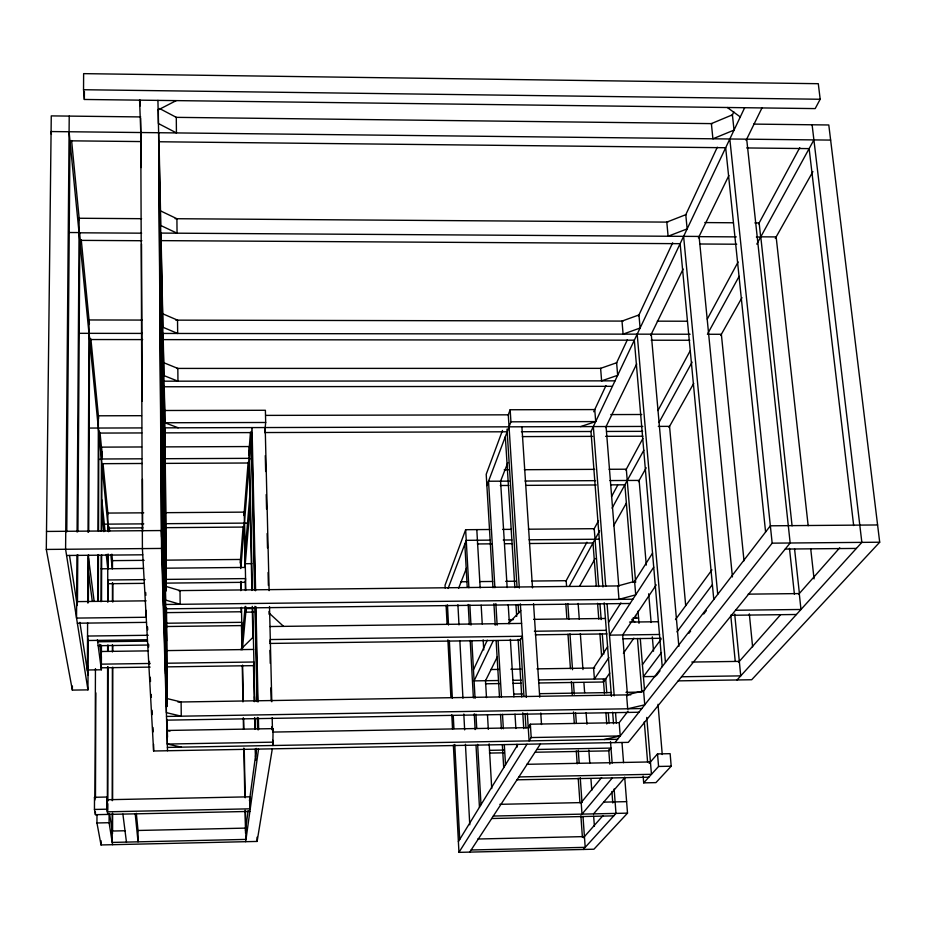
<?xml version="1.0" encoding="UTF-8"?>
<svg xmlns="http://www.w3.org/2000/svg" width="926" height="926" viewBox="0 0 926 926"><rect width="100%" height="100%" fill="white"/><g stroke="black" fill="none" stroke-linecap="round" stroke-linejoin="round"><path stroke-width="1.39" d="M112.59 844.697L109.094 822.705L109.106 813.503M112.254 813.711L112.22 842.417L245.992 839.407L245.448 810.794M112.266 800.712L112.382 667.843M112.393 651.962L112.405 644.739M112.44 601.414L112.451 582.639M112.463 568.483L112.474 560.635L144.132 560.346M112.602 830.472L112.625 813.132M112.625 800.122L112.74 667.125M112.752 651.221L112.752 645.434M112.787 602.074L112.81 583.276M150.162 667.114L101.374 667.808L100.946 644.855M101.05 601.726L101.177 555.716M101.247 531.269L101.432 459.389L98.573 459.4M87.461 665.69L88.12 669.973L101.362 669.787L101.374 666.986M101.385 663.606L101.397 656.603M101.409 652.853L101.432 645.653M101.547 600.974L101.663 554.859M101.721 530.355L101.895 464.065M101.872 458.428L101.895 451.865M272.302 748.833L257.104 841.433L101.027 844.952L101.038 840.704M107.775 814.417L106.941 809.197L106.965 797.031L94.498 797.286L94.452 809.451L95.424 814.683L249.881 811.419M107.601 666.975L107.347 811.824L250.24 808.815L249.997 796.811L107.37 799.728M107.624 651.105L107.636 645.329M107.705 602.05L107.775 554.431M107.821 531.35L107.844 513.073L143.738 512.83M107.763 810.412L107.798 803.722M107.798 800.944L108.006 666.697M108.029 650.816L108.041 645.04M108.111 601.738L108.122 580.915M108.157 568.529L108.18 554.095M108.215 531.003L108.226 523.989M140.717 116.931L51.266 115.889L46.3 549.431L72.355 690.101L87.958 689.87L88.19 640.271M88.375 602.687L88.595 554.975M88.699 531.837L89.614 336.879M94.996 797.089L95.447 668.595M95.424 814.683L95.424 812.009M95.471 798.305L95.841 692.868M101.027 844.952L96.952 822.971L96.975 815.065M97.786 601.252L97.936 555.056M98.017 530.517L98.376 415.797L141.528 415.693M98.318 600.847L98.457 554.57M98.538 531.42L98.851 430.37M83.537 89.729L83.629 73.64L818.295 83.699L820.181 99.256L815.193 108.597L84.347 99.464L83.537 89.729L820.181 99.256M84.347 99.464L84.393 91.477M87.38 670.737L87.6 622.642M87.704 602.965L87.924 555.392M88.039 532.311L89.046 319.956L142.361 320.072M72.355 690.101L72.378 686.039M76.927 555.16L76.545 618.082L146.215 617.26L146.181 610.419M77.078 532.022L79.15 218.258L141.585 218.686M77.471 602.363L77.772 554.743M77.923 531.651L79.856 233.144M69.218 116.097L65.596 549.257L87.958 689.87M66.776 531.871L69.982 140.821L141.111 141.574L141.215 167.548M240.251 562.996L243.063 527.01M243.955 515.493L248.122 462.236M248.677 455.048L250.483 432.014M244.939 567.453L244.429 523.109M240.91 567.603L252.046 427.58L255.611 590.776M245.043 552.579L249.87 494.854M250.124 506.742L245.274 563.702L251.826 563.645M242.091 640.005L245.112 606.518M242.427 649.242L246.166 608.602L252.763 608.532M264.732 432.546L265.681 422.488L265.392 410.276L164.759 410.496L164.851 422.754L178.232 427.8M269.952 642.146L270.299 639.542L522.414 636.266L520.4 640.132L269.779 643.443M245.459 830.437L248.145 810.644M249.476 800.747L256.537 748.439M245.679 841.688L258.539 749.088M272.707 730.927L273.077 728.635L167.212 730.464L170.014 731.1M273.077 728.635L272.846 745.511L272.719 740.14M489.704 529.51L465.651 529.707L445.047 585.22L445.198 588.056M502.482 430.451L486.208 474.297L492.979 587.767M580.567 426.62L595.696 421.585L594.758 409.57L510.157 409.755L508.281 414.825L519.336 588.022M448.091 588.461L466.241 540.333L490.329 540.124M486.879 485.594L510.932 421.816L510.157 409.755M458.567 588.357L466.426 568.309M500.445 481.485L507.83 462.664M593.74 411.757L605.974 385.563M616.369 363.293L627.388 339.726M638.396 316.148L672.646 242.809M685.495 215.307L717.303 147.211M731.98 115.773L733.809 111.849M473.464 669.776L487.296 640.202M602.976 586.968L590.985 431.504L744.666 107.717M493.326 640.549L474.089 680.888L498.396 680.517M605.569 427.569L636.718 363.906M650.712 335.316L683.133 269.049M698.401 237.866L728.912 175.5M746.078 140.416L761.982 107.925M485.513 680.714L497.424 656.684M565.774 581.435L586.945 542.196M593.763 529.545L598.543 520.69M611.519 496.637L617.654 485.247M625.849 470.061L642.91 438.426M657.946 410.554L690.148 350.861M707.279 319.111L738.115 261.954M758.66 223.849L799.775 147.651M569.259 586.274L599.643 530.841M612.074 508.166L643.836 450.21M659.023 422.499L692.104 362.124M707.985 333.152L739.145 276.318M756.785 244.128L813.908 139.907M579.618 586.17L595.21 558.459M613.637 525.725L626.393 503.05M638.442 481.647L646.232 467.792M668.919 427.488L693.736 383.364M720.694 335.467L741.969 297.651M775.317 238.41L812.901 171.599M458.393 841.595L517.889 744.527M528.248 727.628L530.343 724.201L619.193 722.674L620.223 735.95L604.192 739.538M624.691 777.134L627.515 813.144L593.936 849.211L458.949 852.36L527.01 744.203M530.343 724.201L531.2 737.547L529.093 740.893L527.322 713.24M608.521 622.341L620.871 602.93M633.997 582.304L652.529 553.192M653.721 567.14L609.505 635.132L659.567 634.484M469.748 852.105L540.425 743.96M607.63 646.73L593.589 668.028L594.411 679.071L608.88 657.564M622.677 634.958L656.233 584.885M609.725 673.086L603.567 681.999L538.735 682.983M623.395 653.293L633.847 638.164M642.424 664.648L661.071 639.218M675.494 619.575L711.955 569.872M661.477 652.541L643.408 676.651L655.666 676.466M676.975 631.879L712.256 584.804M619.239 722.604L628.025 711.156M642.968 691.71L770.351 525.806L877.593 524.961M656.534 675.332L660.03 670.783M688.875 633.303L690.622 631.034M703.725 613.996L706.341 610.593M614.98 742.606L772.168 543.157L729.815 138.981M601.611 777.562L581.181 802.611L582.003 814.128L612.317 777.921M593.554 813.885L624.737 777.666M583.449 837.717L603 815.586M649.195 763.348L657.529 753.914L670.135 753.671L671.2 766.207L655.932 782.62L643.697 782.864L643.142 776.092M738.508 662.31L780.525 614.771M798.675 594.249L839.743 547.787M583.276 849.466L615.987 813.398L614.123 788.975M643.697 782.864L658.571 766.462L671.2 766.207M737.038 679.962L861.851 542.381L812.102 124.778M753.614 124.096L828.793 124.975L879.7 542.219L751.692 679.742L678.226 680.865M508.328 623.58L520.782 610.628M240.54 649.612L253.377 636.926M158.138 109.928L176.241 100.61M471.137 849.987L585.197 847.336L582.998 816.454M96.952 822.971L109.094 822.705M493.315 816.049L627.515 813.144M491.706 818.515L613.753 815.864M112.231 831.039L125.149 830.749M136.319 813.283L138.02 830.472L245.772 828.11M477.758 839.014L584.433 836.595M518.873 776.926L651.453 774.31L646.765 717.418M516.986 779.808L648.837 777.192M94.452 809.451L106.941 809.197M499.843 804.324L581.979 802.587M603.59 802.136L626.613 801.65M167.201 719.467L167.317 744.053L273.401 742.154M531.2 737.547L620.223 735.95M167.409 747.409L617.596 739.295M140.717 118.343L142.407 548.597L153.612 750.998L628.279 742.363L790.167 542.995L746.692 139.166M489.53 750.338L503.987 750.072M537.242 749.458L610.998 748.092L608.81 750.87L535.436 752.225M489.391 753.081L503.779 752.815M526.732 764.309L650.434 761.936M166.495 716.435L641.811 708.552M166.611 720.15L638.917 712.244M272.765 732.072L529.892 727.593M490.664 669.533L499.334 669.405M510.897 669.232L521.014 669.093M536.918 668.861L594.747 668.016M681.548 676.767L740.742 675.876L734.7 614.031M512.703 680.309L521.292 680.17M538.457 679.915L605.708 678.897M485.421 683.793L499.832 683.573M512.796 683.376L521.442 683.249M513.745 694.095L522.38 693.956M539.65 693.678L611.588 692.544M625.976 692.324L641.799 692.069M177.954 702.035L630.814 694.836M534.371 631.243L606.414 630.328M147.06 639.739L88.19 640.503L87.542 636.046L148.253 635.271M535.309 634.831L606.97 633.905M97.658 641.787L147.188 641.139M98.179 645.7L148.704 645.04M622.909 638.79L660.99 638.28M148.473 650.862L100.922 651.499L101.397 655.203M165.754 650.619L253.643 649.439M100.888 664.162L149.966 663.467M165.847 663.247L253.909 662.009L253.504 665.644L165.951 666.882M691.78 662.055L739.33 661.384M76.65 601.611L146.134 600.835M748.185 594.145L799.265 593.578L800.978 609.482L735.557 610.257M165.65 604.47L632.875 599.203M165.766 608.833L630.085 603.497M165.511 612.642L241.547 611.762M253.712 612.074L245.841 612.167L245.726 606.403M77.356 623.21L146.493 622.365M731.471 615.281L796.429 614.494M165.592 623.244L241.755 622.318L241.478 625.594L166.275 626.52M509.138 619.656L513.455 619.598M533.596 619.355L605.5 618.475M632.828 618.14L638.581 618.07M269.987 626.532L521.593 623.418M629.53 622.087L658.479 621.728M101.108 568.807L143.576 568.402M165.071 568.194L245.332 567.43M145.058 579.618L107.717 579.989L108.122 583.716L144.201 583.345M165.152 579.41L245.564 578.6L245.24 582.304L165.858 583.125M460.998 581.783L466.762 581.725M479.726 581.586L492.69 581.459M505.665 581.32L515.747 581.215M531.593 581.053L566.18 580.695L566.585 586.355M178.533 590.614L618.788 585.926M46.508 531.443L161.402 530.552L166.53 706.943M502.587 529.417L511.175 529.348M528.364 529.209L594.226 528.688L598.659 586.609M503.246 540.02L511.846 539.951M529.059 539.8L599.18 539.21M477.399 543.956L491.856 543.84M504.855 543.724L512.078 543.666M529.417 543.516L592.999 542.972L596.275 586.065M46.3 549.431L161.529 548.435L167.513 750.743M772.168 543.157L879.7 542.219M66.579 555.473L142.754 554.801M785.248 549.06L856.376 548.423M165.708 560.149L240.529 559.454L240.702 568.552M165.268 512.68L244.221 512.124L245.795 590.082M103.874 524.162L143.785 523.861M165.349 523.699L248.33 523.086M108.226 528.109L142.917 527.843M164.608 527.681L244.128 527.068M141.678 458.81L101.397 458.995L101.432 447.131L141.643 446.969M164.701 458.717L249.592 458.335L249.349 446.552L164.62 446.888M252.381 458.717L249.569 458.729L252.37 590.186M101.86 463.683L142.315 463.486M165.43 463.382L249.221 463L248.978 451.275M504.184 469.818L508.49 469.795M524.301 469.714L594.7 469.355M609.077 469.285L626.312 469.204L635.641 582.431M509.207 481.126L488.523 481.242L494.901 587.721M525.042 481.045L595.58 480.652M609.968 480.571L639.137 480.409L646.279 565.08M500.306 485.513L508.895 485.467M526.072 485.363L596.24 484.969M610.558 484.877L624.876 484.796L632.875 582.466M88.977 428.067L141.574 427.916M642.771 426.435L164.955 427.847L166.217 590.985M658.293 426.388L669.556 426.354L685.691 605.592M98.839 433.079L141.828 432.94M157.929 100.39L165.071 432.87L251.698 432.592M264.686 432.546L507.251 431.782M521.396 431.736L590.985 431.504M606.553 431.458L642.644 431.342M522.345 436.609L592.675 436.366M605.592 436.331L642.91 436.204M265.97 415.392L508.629 414.825M610.755 414.582L641.753 414.501M164.851 422.754L265.681 422.488M510.932 421.816L595.696 421.585M176.843 368.421L601.02 368.351M163.96 381.188L615.026 380.852M164.076 386.767L612.433 386.316M175.813 320.141L623.082 321.09M657.298 321.16L687.451 321.229M79.543 333.325L142.407 333.418M690.113 334.24L162.93 333.441L165.441 669.614M707.383 334.263L721.366 334.286L744.006 560.809M89.602 339.541L142.673 339.599M651.175 340.212L689.789 340.259M175.118 218.71L667.82 222.113M704.767 222.576L733.392 222.772M754.852 222.923L759.146 222.958L760.674 237.033L756.368 237.01M69.462 232.519L79.034 232.576M79.057 232.796L141.643 233.178M698.991 236.651L736.286 236.882M79.81 240.366L141.875 240.725M699.686 244.001L736.726 244.221M746.669 147.952L809.127 148.611L853.668 525.54M175.871 117.347L712.325 123.621M830.634 140.092L51.08 131.55L51.416 134.42M167.317 744.053L181.38 747.166M159.515 108.492L176.287 117.347L176.438 132.916L158.427 123.54L158.323 109.291M727.315 107.497L740.279 116.942M631.752 619.332L634.785 622.017M269.674 613.591L283.564 626.37M94.498 797.286L94.973 799.96M69.496 555.473L77.263 605.535M79.867 622.341L88.028 674.973M106.965 797.031L107.59 801.048M109.546 813.676L112.602 833.365M88.514 572.65L92.287 601.217M97.392 639.785L101.362 669.787M88.572 558.309L94.151 601.298M99.73 644.288L101.397 657.182M122.892 814.104L126.457 842.093M808.167 525.725L776.15 236.917L760.778 236.825L792.077 525.852M810.713 548.713L814.058 578.889M794.566 548.863L799.393 593.439M789.473 548.331L794.404 594.249M765.594 531.987L725.671 147.732L158.821 141.759L161.587 536.883M101.779 511.742L103.862 531.686M106.258 554.489L107.752 568.738M101.802 499.751L105.008 530.748M107.485 554.709L107.775 557.533M135.219 813.838L138.055 841.838L138.02 830.472M749.319 613.857L752.606 646.834M732.42 576.921L699.095 236.443L160.777 233.086L163.439 600.488M71.591 140.532L79.289 219.612M81.245 239.741L89.417 323.718M90.898 338.939L98.631 418.344M99.996 432.361L102.358 456.715M103.064 463.88L107.937 514.034M109.199 526.929L109.615 531.235M111.849 554.165L112.544 561.33M69.08 131.747L108.573 531.721M110.831 554.593L112.243 568.888M730.753 615.177L735.221 661.233M683.608 236.35L717.719 594.342M713.784 599.481L680.135 243.677L160.939 240.633L163.589 605.72M651.267 334.182L678.862 646.394M637.192 334.159L665.435 662.437M662.229 666.616L634.322 340.189L163.069 339.622L165.569 673.85M648.698 593.786L651.117 622.492M652.321 636.845L653.536 651.198M658.016 704.292L662.252 754.528M657.529 753.914L658.571 766.462M638.014 611.16L639.009 623.325M640.26 638.442L644.519 690.136M635.583 615.501L635.826 618.383M637.47 638.489L641.822 691.629M644.299 721.794L647.598 762.017M606.067 426.539L618.799 586.274M622.689 635.201L627.504 695.634M621.983 742.513L623.568 762.711M593.335 426.573L605.731 586.413M607.074 603.694L614.216 695.854M615.558 713.136L616.346 723.206M604.203 602.803L611.415 696.364M612.642 712.198L613.533 723.715M599.967 603.833L601.182 619.621M602.27 633.974L603.81 654.069M605.673 678.469L606.773 692.822M608.313 712.916L609.077 722.963M610.5 741.61L612.155 763.14M597.583 603.301L598.786 619.1M599.874 633.465L601.634 656.453M603.382 679.441L604.47 693.805M605.893 712.476L606.762 723.97M608.729 749.828L609.829 764.193M611.901 791.487L612.78 802.981M578.137 603.439L579.282 619.251M580.336 633.627L582.963 669.579M583.901 682.508L584.642 692.579M586.112 712.707L586.945 724.213M588.832 750.083L589.781 763.024M590.938 778.847L591.772 790.341M593.659 816.223L594.399 826.293M567.812 603.555L568.934 619.378M569.965 633.766L572.534 669.73M573.449 682.67L574.27 694.187M575.613 712.881L576.331 722.951M578.275 750.28L579.201 763.232M580.232 777.62L581.968 802.066M565.832 603.926L566.851 618.337M567.985 634.183L570.439 668.757M571.354 681.721L572.28 694.697M573.507 711.978L574.328 723.507M576.273 750.882L577.187 763.846M578.218 778.257L579.954 802.749M580.88 815.713L582.408 837.335M521.894 426.793L532.508 587.883M533.55 603.694L539.719 697.185M540.761 713.008L541.513 724.514M520.343 603.856L526.315 697.405M507.008 429.12L517.044 587.153M518.132 604.412L518.687 613.047M520.331 638.94L523.977 696.479M525.077 713.749L525.991 728.137M505.33 436.667L514.868 587.663M515.956 604.921L516.685 616.427M518.132 639.438L521.766 696.965M522.762 712.777L523.757 728.6M500.572 481.184L507.159 587.593M508.224 604.852L509.393 623.626M510.365 639.368L513.918 696.884M514.995 714.143L515.886 728.519M516.858 744.342L517.044 747.213M495.85 603.555L497.146 625.143M498.095 640.966L501.464 697.081M502.494 714.351L503.362 728.739M504.311 744.562L505.515 764.714M493.917 603.602L495.213 625.189M496.151 641.023L499.496 697.151M500.526 714.421L501.394 728.808M502.332 744.643L503.709 767.666M476.809 529.614L480.166 587.883M481.161 605.21L482.249 623.985M483.164 639.866L483.742 649.971M485.49 680.297L486.486 697.625M487.493 714.953L488.315 729.387M489.148 743.821L491.729 788.593M465.651 529.707L468.892 587.744M469.852 604.991L470.975 625.108M471.855 640.908L475.061 698.389M475.941 714.189L476.751 728.565M477.631 744.365L480.999 804.717M464.829 544.071L467.225 587.211M468.186 604.47L469.308 624.599M470.188 640.422L473.383 697.938M474.262 713.761L475.142 729.584M476.022 745.395L479.448 807.24M457.907 604.747L458.995 624.876M459.852 640.699L462.954 698.227M463.81 714.05L464.655 729.873M465.431 744.249L469.771 824.8M145.683 592.466L145.845 595.337M147.547 626.937L147.709 629.819M148.484 644.183L148.646 647.054M149.422 661.419L149.572 664.289M150.278 677.219L150.51 681.524M151.204 694.454L151.366 697.324M152.061 710.254L152.292 714.571M152.998 727.489L153.23 731.806M447.466 604.863L448.52 625.004M449.353 640.838L452.351 698.401M453.254 715.671L453.937 728.623M454.759 744.446L459.724 839.419M446.089 605.245L447.073 623.974M447.895 639.831L450.893 697.475M451.795 714.768L452.548 729.179M453.37 745.036L458.949 852.36M139.583 100.158L141.227 144.815M140.104 100.101L140.312 105.877M166.9 719.953L167.409 737.304L167.282 719.988M164.701 557.614L165.546 590.753M165.986 607.757L166.495 627.816M164.805 571.909L166.599 640.885M265.206 427.546L269.13 590.638M269.512 606.507L271.793 701.769M272.175 717.638L272.452 729.19M265.287 455.627L265.669 471.496M266.213 494.577L266.561 508.999M267.151 533.526L267.498 547.949M268.077 572.476L268.39 585.452M269.015 611.415L269.084 614.308M269.941 650.365L270.253 663.352M270.843 687.868L271.156 700.855M271.781 726.817L271.85 729.7M255.958 606.669L258.041 701.989M258.4 717.87L258.643 729.422M251.641 432.592L255.078 589.931M255.449 607.248L257.497 701.075M257.879 718.391L258.123 729.943M251.247 437.535L254.569 590.464M254.916 606.333L256.988 701.561M257.335 717.43L257.578 728.97M252.74 607.514L254.754 701.41M255.125 718.75L255.344 728.866M255.773 749.088L255.865 753.417M253.759 664.914L254.199 685.101M254.442 696.641L254.534 700.959M254.905 718.263L255.113 728.357M255.553 748.544L255.796 760.084M249.198 463.382L251.907 590.475M252.242 606.368L252.914 638.141M253.504 665.574L254.268 701.688M254.604 717.569L254.858 729.121M255.287 749.342L255.437 756.565M257.023 837.22L257.104 841.433M245.228 581.887L245.402 590.533M249.638 799.462L249.8 807.437M159.017 140.74L160.522 211.452M161.136 240.32L162.698 313.926M163.254 339.9L163.74 362.992M164.238 386.084L164.759 410.623M240.957 581.389L241.13 590.047M241.466 607.363L242.288 649.207M242.6 665.076L243.306 701.144M243.642 718.46L243.839 728.554M244.232 748.752L245.193 797.807M240.621 582.014L240.795 590.672M241.13 608.012L241.211 612.341M241.466 625.339L241.952 649.89M242.265 665.782L242.959 701.896M243.272 717.777L243.503 729.341M243.862 748.115L244.823 797.217M245.077 810.215L245.529 833.25M165.071 432.87L166.252 587.246M166.414 607.456L167.143 702.684M166.344 608.301L167.097 706.469M158.624 132.719L161.529 548.435M153.577 744.273L153.612 750.998M141.516 244.047L142.141 401.363M142.454 479.298L142.662 531.258M732.42 114.824L711.376 123.609L712.916 138.796L734.029 130.103L732.42 114.824M685.784 214.693L666.801 222.101L668.109 236.246L687.138 228.907L685.784 214.693M638.963 314.933L622.006 321.09L623.094 334.136L640.097 328.035L638.963 314.933M616.623 362.76L600.615 368.351L601.611 380.864L617.654 375.319L616.623 362.76M634.599 581.354L617.92 585.938L618.985 599.353L635.711 594.839L634.599 581.354M643.605 690.865L626.589 694.905L627.689 708.795L644.751 704.825L643.605 690.865M181.264 716.192L166.391 712.661L166.275 698.366L181.114 701.989L181.264 716.192M180.153 604.308L165.534 600.048L165.43 586.251L180.014 590.591L180.153 604.308M177.954 381.176L163.833 375.539L163.74 362.703L177.827 368.421L177.954 381.176M177.665 333.464L162.802 327.179L162.698 313.775L177.526 320.141L177.665 333.464M177.051 233.19L160.615 225.435L160.511 210.873L176.912 218.721L177.051 233.19"/></g></svg>
